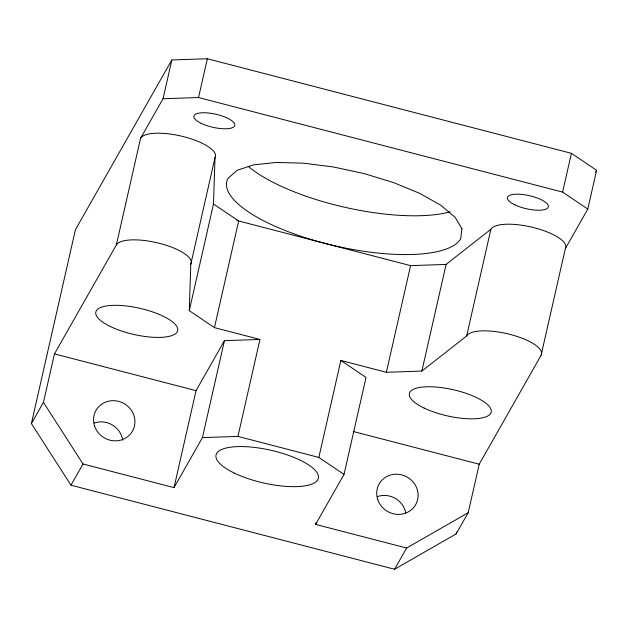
<?xml version="1.0" encoding="UTF-8"?>
<svg xmlns="http://www.w3.org/2000/svg" width="628" height="628" viewBox="0 0 628 628"><rect width="100%" height="100%" fill="white"/><g stroke="black" fill="none" stroke-linecap="round" stroke-linejoin="round"><path stroke-width="0.94" d="M43.45 402.36L83.006 463.974L174.027 487.618L202.428 437.614L237.934 436.405L259.953 339.45L214.446 327.628L189.271 310.656L190.786 264.27L215.011 157.62A38.614 12.332 12.8 0 0 184.13 136.802A38.614 12.332 12.8 0 0 140.57 138.286L116.353 244.936L54.463 353.886L43.45 402.36L31.4 423.578L70.956 485.185L394.58 569.251L456.156 533.902L468.205 512.691L479.219 464.218L541.108 355.267L565.333 248.617L587.792 209.077L596.6 170.29L571.425 153.318L207.35 58.749L171.844 59.958L75.439 229.66L31.4 423.578M189.271 310.656L213.489 204.006L215.011 157.62M140.57 138.286L163.037 98.745L171.844 59.958M163.037 98.745L198.542 97.536L207.35 58.749M174.027 487.618L196.046 390.663L224.447 340.659L259.953 339.45M214.446 327.628L238.664 220.978L213.489 204.006M202.428 437.614L224.447 340.659M468.205 512.691L406.63 548.04L315.609 524.396L344.018 474.391L318.843 457.42L340.863 360.464L386.369 372.286L421.875 371.077L466.667 335.933A38.614 12.332 12.8 0 1 510.226 334.449A38.614 12.332 12.8 0 1 541.108 355.267M315.609 524.396L316.041 522.496M344.018 474.391L366.038 377.436L340.863 360.464M386.369 372.286L410.594 265.636L446.1 264.419L490.892 229.283A38.614 12.332 12.8 0 1 534.444 227.799A38.614 12.332 12.8 0 1 565.333 248.617M421.875 371.077L446.1 264.419M466.667 335.933L490.892 229.283M456.156 533.902L456.595 531.995M587.792 209.077L562.617 192.105L571.425 153.318M70.956 485.185L83.006 463.974M595.634 171.994L596.6 170.29M394.58 569.251L406.63 548.04M198.542 97.536L562.617 192.105M236.772 220.483L410.594 265.636M54.463 353.886L196.046 390.663M353.682 431.609L479.219 464.218M237.934 436.405L318.843 457.42M116.353 244.936A38.614 12.332 12.8 0 1 159.904 243.452A38.614 12.332 12.8 0 1 190.786 264.27M94.2 423.06A20.983 19.79 29.6 0 1 122.703 440.275M377.373 496.615A20.983 19.79 29.6 0 1 405.735 512.95M450.26 211.785A120.662 38.544 12.8 0 1 248.201 166.318M461.894 228.616L460.732 238.664A120.662 38.544 12.8 0 1 324.629 243.303A120.662 38.544 12.8 0 1 228.121 178.242L237.211 170.259L253.602 164.866L276.187 162.456L303.418 163.17L333.444 166.977L364.224 173.603L393.654 182.615L419.724 193.377L440.66 205.175L455.049 217.194L461.894 228.616M110.575 326.607A41.966 13.408 12.8 0 0 177.222 331.867A41.966 13.408 12.8 0 0 122.499 305.608A41.966 13.408 12.8 0 0 110.575 326.607M201.258 123.386A20.983 6.704 12.8 0 0 234.582 126.024A20.983 6.704 12.8 0 0 207.224 112.891A20.983 6.704 12.8 0 0 201.258 123.386M514.772 204.822A20.983 6.704 12.8 0 0 548.095 207.46A20.983 6.704 12.8 0 0 520.738 194.327A20.983 6.704 12.8 0 0 514.772 204.822M424.088 408.043A41.966 13.408 12.8 0 0 490.727 413.303A41.966 13.408 12.8 0 0 436.013 387.044A41.966 13.408 12.8 0 0 424.088 408.043M234.464 473.167A52.462 16.76 12.8 0 0 317.768 479.745A52.462 16.76 12.8 0 0 249.371 446.924A52.462 16.76 12.8 0 0 234.464 473.167M94.522 425.894A20.983 19.79 29.6 0 0 129.556 435A20.983 19.79 29.6 0 0 118.645 401.363A20.983 19.79 29.6 0 0 94.522 425.894M377.695 499.448A20.983 19.79 29.6 0 0 412.729 508.547A20.983 19.79 29.6 0 0 401.818 474.909A20.983 19.79 29.6 0 0 377.695 499.448"/></g></svg>
